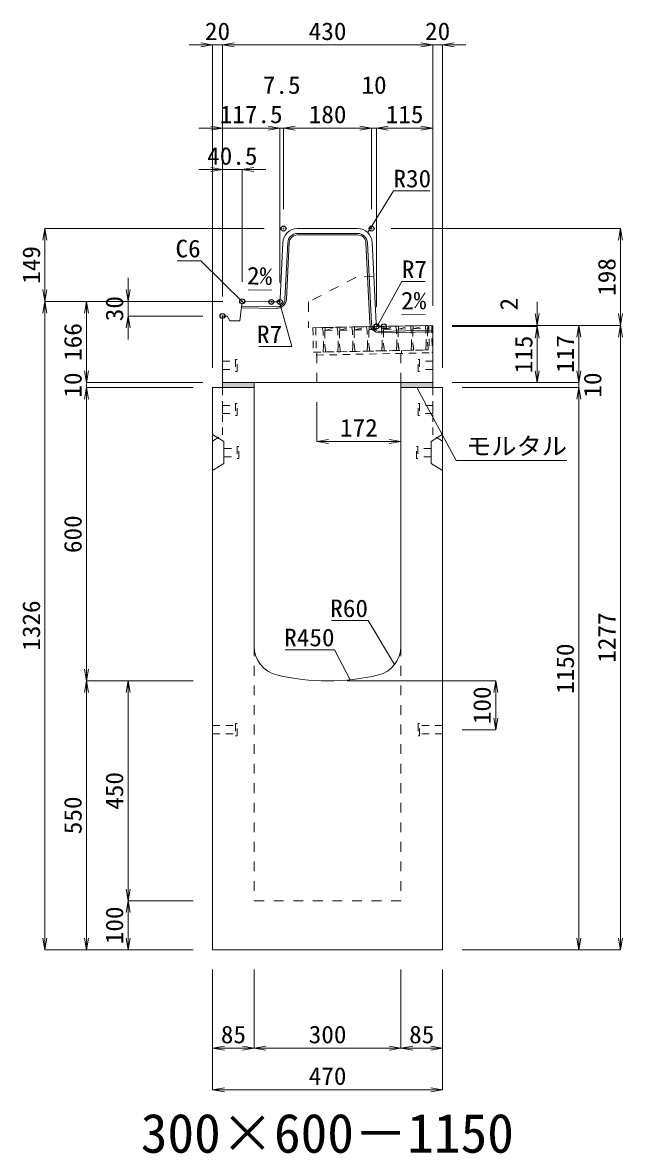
# Model space of a CAD drawing. Units: millimetres at full size. Extents: x -22536 to 51867, y -19720 to 38340.
# Drawn here: x 9276 to 10503, y -15286 to -12974 of the extents above; entities that cross this region are included whole.
import ezdxf
from ezdxf.enums import TextEntityAlignment as Align

# ---------------------------------------------------------------- set-up
doc = ezdxf.new("R2010")
doc.units = ezdxf.units.MM
doc.header["$LTSCALE"] = 20
doc.header["$PDMODE"] = 32
doc.header["$PDSIZE"] = 10
doc.linetypes.add('USER1', pattern=[2, 1, -1])
doc.linetypes.add('USER2', pattern=[1.35, 0.75, -0.6])
for name, color, linetype, lineweight in [('インサート', 3, 'USER2', 9), ('グレーチング', 7, 'USER2', 5), ('モルタル', 7, 'Continuous', 9), ('受枠', 3, 'USER2', 9), ('寸法線', 7, 'Continuous', 13), ('引出線', 4, 'Continuous', 13), ('本体', 2, 'Continuous', 13), ('目地', 132, 'Continuous', 5)]:
    doc.layers.add(name, color=color, linetype=linetype, lineweight=lineweight)
doc.layers.add('作業エリア', color=11, linetype='Continuous')
doc.layers.add('文字', color=7, linetype='Continuous')
doc.styles.add('ＭＳ 明朝', font='')
doc.styles.get('ＭＳ 明朝').set_extended_font_data('MS Mincho')

# ---------------------------------------------------------------- blocks, each defined once
blk = doc.blocks.new('open_arrow')
at = {"color": 0, "linetype": 'Continuous', "lineweight": -2}
blk.add_lwpolyline([(7.5, 1.25), (0, 0), (7.5, -1.25)], dxfattribs=at)

msp = doc.modelspace()

# ---------------------------------------------------------------- hatches: boundary and pattern name
at = {"layer": 'モルタル'}
for points in [[(9750, -13720), (9750, -13710), (9685, -13710), (9685, -13720)], [(10115, -13720), (10115, -13710), (10050, -13710), (10050, -13720)]]:
    msp.add_hatch(color=256, dxfattribs=at).paths.add_polyline_path(points)

# ---------------------------------------------------------------- linework, layer by layer
at = {"layer": 'インサート'}
for p, q in [((9685, -13666.5), (9712, -13666.5)), ((9685, -13666.5), (9685, -13683.5)), ((9715, -13662.5), (9712, -13662.5)), ((9712, -13662.5), (9712, -13687.5)), ((9715, -13687.5), (9715, -13662.5)), ((10085, -13662.5), (10088, -13662.5)), ((10085, -13687.5), (10085, -13662.5)), ((10088, -13662.5), (10088, -13687.5)), ((10115, -13666.5), (10088, -13666.5)), ((10115, -13666.5), (10115, -13683.5)), ((9685, -13683.5), (9712, -13683.5)), ((9712, -13687.5), (9715, -13687.5)), ((10088, -13687.5), (10085, -13687.5)), ((10115, -13683.5), (10088, -13683.5)), ((9685, -13756.5), (9712, -13756.5)), ((9685, -13756.5), (9685, -13773.5)), ((9715, -13752.5), (9712, -13752.5)), ((9712, -13752.5), (9712, -13777.5)), ((9715, -13777.5), (9715, -13752.5)), ((10085, -13752.5), (10088, -13752.5)), ((10085, -13777.5), (10085, -13752.5)), ((10088, -13752.5), (10088, -13777.5)), ((10115, -13756.5), (10088, -13756.5)), ((10115, -13756.5), (10115, -13773.5)), ((9685, -13773.5), (9712, -13773.5)), ((9712, -13777.5), (9715, -13777.5)), ((10088, -13777.5), (10085, -13777.5)), ((10115, -13773.5), (10088, -13773.5)), ((9688.2, -13844.5), (9715.2, -13844.5)), ((9688.2, -13844.5), (9688.2, -13861.5)), ((9718.2, -13840.5), (9715.2, -13840.5)), ((9715.2, -13840.5), (9715.2, -13865.5)), ((9718.2, -13865.5), (9718.2, -13840.5)), ((10081.8, -13840.5), (10084.8, -13840.5)), ((10081.8, -13865.5), (10081.8, -13840.5)), ((10084.8, -13840.5), (10084.8, -13865.5)), ((10111.8, -13844.5), (10084.8, -13844.5)), ((10111.8, -13844.5), (10111.8, -13861.5)), ((9688.2, -13861.5), (9715.2, -13861.5)), ((9715.2, -13865.5), (9718.2, -13865.5)), ((10084.8, -13865.5), (10081.8, -13865.5)), ((10111.8, -13861.5), (10084.8, -13861.5)), ((9665, -14411.5), (9712, -14411.5)), ((9665, -14411.5), (9665, -14428.5)), ((9665, -14428.5), (9712, -14428.5)), ((9715, -14407.5), (9712, -14407.5)), ((9712, -14407.5), (9712, -14432.5)), ((9715, -14432.5), (9715, -14407.5)), ((10088, -14407.5), (10085, -14407.5)), ((10085, -14407.5), (10085, -14432.5)), ((10088, -14432.5), (10088, -14407.5)), ((10135, -14411.5), (10088, -14411.5)), ((10135, -14428.5), (10088, -14428.5)), ((10135, -14428.5), (10135, -14411.5)), ((9712, -14432.5), (9715, -14432.5)), ((10085, -14432.5), (10088, -14432.5))]:
    msp.add_line(p, q, dxfattribs=at)
at = {"layer": 'グレーチング'}
for p, q in [((9889.92, -13597.5), (10104.88, -13593.2)), ((9895.04, -13603.4), (9919.92, -13596.9)), ((9925.04, -13602.8), (9949.91, -13596.3)), ((9955.03, -13602.2), (9979.91, -13595.7)), ((9985.03, -13601.6), (10009.9, -13595.1)), ((10015.02, -13601), (10039.89, -13594.5)), ((10045.01, -13600.4), (10069.89, -13593.9)), ((10075.01, -13599.8), (10099.88, -13593.3)), ((9895.04, -13603.4), (9920.04, -13602.9)), ((9925.04, -13602.8), (9950.03, -13602.3)), ((9955.03, -13602.2), (9980.03, -13601.7)), ((9985.03, -13601.6), (10010.02, -13601.1)), ((10015.02, -13601), (10040.01, -13600.5)), ((10045.01, -13600.4), (10070.01, -13599.9)), ((10075.01, -13599.8), (10100, -13599.3)), ((9890.92, -13647.49), (10105.88, -13643.19))]:
    msp.add_line(p, q, dxfattribs=at)
for points in [[(9889.92, -13597.5), (9894.92, -13597.4), (9895.04, -13603.4), (9894.06, -13604.42), (9894.78, -13640.41), (9895.8, -13641.39), (9895.92, -13647.39), (9890.92, -13647.49), (9890.8, -13641.49), (9891.78, -13640.47), (9891.06, -13604.48), (9890.04, -13603.5)], [(9919.92, -13596.9), (9924.92, -13596.8), (9925.04, -13602.8), (9924.06, -13603.82), (9924.78, -13639.81), (9925.8, -13640.79), (9925.92, -13646.79), (9920.92, -13646.89), (9920.8, -13640.89), (9921.78, -13639.87), (9921.06, -13603.88), (9920.04, -13602.9)], [(9949.91, -13596.3), (9954.91, -13596.2), (9955.03, -13602.2), (9954.05, -13603.22), (9954.77, -13639.21), (9955.79, -13640.19), (9955.91, -13646.19), (9950.91, -13646.29), (9950.79, -13640.29), (9951.77, -13639.27), (9951.05, -13603.28), (9950.03, -13602.3)], [(9979.91, -13595.7), (9984.91, -13595.6), (9985.03, -13601.6), (9984.05, -13602.62), (9984.77, -13638.61), (9985.79, -13639.59), (9985.91, -13645.59), (9980.91, -13645.69), (9980.79, -13639.69), (9981.77, -13638.67), (9981.05, -13602.68), (9980.03, -13601.7)], [(10009.9, -13595.1), (10014.9, -13595), (10015.02, -13601), (10014.04, -13602.02), (10014.76, -13638.01), (10015.78, -13638.99), (10015.9, -13644.99), (10010.9, -13645.09), (10010.78, -13639.09), (10011.76, -13638.07), (10011.04, -13602.08), (10010.02, -13601.1)], [(10039.89, -13594.5), (10044.89, -13594.4), (10045.01, -13600.4), (10044.03, -13601.42), (10044.75, -13637.41), (10045.77, -13638.39), (10045.89, -13644.39), (10040.89, -13644.49), (10040.77, -13638.49), (10041.75, -13637.47), (10041.03, -13601.48), (10040.01, -13600.5)], [(10069.89, -13593.9), (10074.89, -13593.8), (10075.01, -13599.8), (10074.03, -13600.82), (10074.75, -13636.81), (10075.77, -13637.79), (10075.89, -13643.79), (10070.89, -13643.89), (10070.77, -13637.89), (10071.75, -13636.87), (10071.03, -13600.88), (10070.01, -13599.9)], [(10099.88, -13593.3), (10104.88, -13593.2), (10105, -13599.2), (10104.02, -13600.22), (10104.74, -13636.21), (10105.76, -13637.19), (10105.88, -13643.19), (10100.88, -13643.29), (10100.76, -13637.29), (10101.74, -13636.27), (10101.02, -13600.28), (10100, -13599.3)]]:
    msp.add_lwpolyline(points, close=True, dxfattribs=at)
at = {"layer": 'モルタル'}
for points in [[(9685, -13710), (9750, -13710), (9750, -13720), (9685, -13720)], [(10050, -13710), (10115, -13710), (10115, -13720), (10050, -13720)]]:
    msp.add_lwpolyline(points, close=True, dxfattribs=at)
at = {"layer": '作業エリア'}
for p in [(9810, -13395), (9990, -13395), (9725.5, -13543.81), (9785, -13545), (9802.5, -13545), (9685, -13573.81), (10000, -13595), (10015, -13595)]:
    msp.add_point(p, dxfattribs=at)
at = {"layer": '受枠'}
for p, q in [((9869.93, -13597.9), (10112.88, -13593.04)), ((10106.88, -13593.16), (10107.88, -13643.15)), ((10112.88, -13593.04), (10114, -13649.03)), ((9869.93, -13597.9), (9870.93, -13647.89)), ((9875.93, -13597.78), (9877.05, -13653.77)), ((9870.93, -13647.89), (10107.88, -13643.15)), ((9877.05, -13653.77), (10114, -13649.03)), ((10050.89, -13644.29), (10051.01, -13650.29))]:
    msp.add_line(p, q, dxfattribs=at)
at = {"layer": '寸法線'}
for p, q in [((9733, -13019.42), (9617, -13019.42)), ((9665, -13680), (9665, -13019.42)), ((9685, -13019.42), (10115, -13019.42)), ((9685, -13533.81), (9685, -13019.42)), ((9685, -13533.81), (9685, -13019.42)), ((10067, -13019.42), (10183, -13019.42)), ((10115, -13553), (10115, -13019.42)), ((10115, -13553), (10115, -13019.42)), ((10135, -13680), (10135, -13019.42)), ((9637, -13189.42), (9802.5, -13189.42)), ((9685, -13533.81), (9685, -13189.42)), ((9754.5, -13189.42), (9858, -13189.42)), ((9802.5, -13505), (9802.5, -13189.42)), ((9802.5, -13505), (9802.5, -13189.42)), ((9810, -13355), (9810, -13189.42)), ((9810, -13189.42), (9990, -13189.42)), ((9810, -13355), (9810, -13189.42)), ((9942, -13189.42), (10048, -13189.42)), ((9990, -13355), (9990, -13189.42)), ((9990, -13355), (9990, -13189.42)), ((10000, -13555), (10000, -13189.42)), ((10000, -13189.42), (10115, -13189.42)), ((10000, -13555), (10000, -13189.42)), ((10115, -13553), (10115, -13189.42)), ((9637, -13274.42), (9773.5, -13274.42)), ((9685, -13533.81), (9685, -13274.42)), ((9725.5, -13503.81), (9725.5, -13274.42)), ((9322.06, -13395), (9322.06, -13543.81)), ((9770, -13395), (9322.06, -13395)), ((10030, -13395), (10498.78, -13395)), ((10498.78, -13395), (10498.78, -13593)), ((9492.06, -13495.81), (9492.06, -13621.81)), ((9685.5, -13543.81), (9322.06, -13543.81)), ((9322.06, -14870), (9322.06, -13543.81)), ((9685.5, -13543.81), (9322.06, -13543.81)), ((9407.06, -13543.81), (9407.06, -13710)), ((9685.5, -13543.81), (9407.06, -13543.81)), ((9685.5, -13543.81), (9492.06, -13543.81)), ((10328.78, -13545), (10328.78, -13643)), ((9645, -13573.81), (9492.06, -13573.81)), ((10155, -13593), (10328.78, -13593)), ((10155, -13593), (10413.78, -13593)), ((10155, -13593), (10498.78, -13593)), ((10155, -13593), (10498.78, -13593)), ((10155, -13595), (10328.78, -13595)), ((10155, -13595), (10328.78, -13595)), ((10328.78, -13595), (10328.78, -13710)), ((10413.78, -13593), (10413.78, -13710)), ((10498.78, -13593), (10498.78, -14870)), ((9407.06, -13662), (9407.06, -13768)), ((10413.78, -13662), (10413.78, -13768)), ((9645, -13710), (9407.06, -13710)), ((9645, -13710), (9407.06, -13710)), ((10155, -13710), (10328.78, -13710)), ((10155, -13710), (10413.78, -13710)), ((10155, -13710), (10413.78, -13710)), ((9625, -13720), (9407.06, -13720)), ((9407.06, -13720), (9407.06, -14320)), ((9625, -13720), (9407.06, -13720)), ((10175, -13720), (10413.78, -13720)), ((10175, -13720), (10413.78, -13720)), ((10413.78, -13720), (10413.78, -14870)), ((9878, -13750), (9878, -13830.23)), ((9878, -13830.23), (10050, -13830.23)), ((9625, -14320), (9407.06, -14320)), ((9407.06, -14870), (9407.06, -14320)), ((9625, -14320), (9407.06, -14320)), ((9492.06, -14320), (9492.06, -14770)), ((9625, -14320), (9492.06, -14320)), ((9940, -14320), (10243.78, -14320)), ((10243.78, -14320), (10243.78, -14420)), ((10175, -14420), (10243.78, -14420)), ((9625, -14770), (9492.06, -14770)), ((9492.06, -14770), (9492.06, -14870)), ((9625, -14770), (9492.06, -14770)), ((9625, -14870), (9322.06, -14870)), ((9625, -14870), (9407.06, -14870)), ((9625, -14870), (9492.06, -14870)), ((10175, -14870), (10413.78, -14870)), ((10175, -14870), (10498.78, -14870)), ((9665, -14910), (9665, -15071.16)), ((9665, -14910), (9665, -15156.16)), ((9750, -14910), (9750, -15071.16)), ((9750, -14910), (9750, -15071.16)), ((10050, -14910), (10050, -15071.16)), ((10050, -14910), (10050, -15071.16)), ((10135, -14910), (10135, -15071.16)), ((10135, -14910), (10135, -15156.16)), ((9665, -15071.16), (9750, -15071.16)), ((9750, -15071.16), (10050, -15071.16)), ((10050, -15071.16), (10135, -15071.16)), ((9665, -15156.16), (10135, -15156.16))]:
    msp.add_line(p, q, dxfattribs=at)
at = {"layer": '引出線'}
for points in [[(9982.14, -13403.26), (10034.6, -13317.93), (10109.27, -13317.93)], [(9728.13, -13546.85), (9640.5, -13461.04), (9592.16, -13461.04)], [(10001.83, -13593.07), (10051.86, -13503.47), (10099.79, -13503.47)], [(9786.1, -13520.96), (9737.36, -13519.98), (9786.11, -13520.96)], [(9800.67, -13543.07), (9827.18, -13636.44), (9759.25, -13636.44)], [(10050.86, -13571.41), (10099.57, -13570.44), (10050.83, -13571.41)], [(10082.5, -13720), (10163.13, -13869.03), (10389.05, -13869.03)], [(10037.07, -14286.68), (9982.66, -14196.79), (9907.98, -14196.79)], [(9946.44, -14317.6), (9914.22, -14256.45), (9813.21, -14256.45)]]:
    msp.add_lwpolyline(points, dxfattribs=at)
at = {"layer": '本体'}
for p, q in [((9838.54, -13395), (9961.46, -13395)), ((9802.83, -13538.35), (9808.57, -13423.5)), ((9999.67, -13588.35), (9991.43, -13423.5)), ((9724.76, -13549.76), (9720.5, -13583.81)), ((9724.76, -13549.76), (9731.5, -13543.93)), ((9731.5, -13543.93), (9785, -13545)), ((9785, -13545), (9795.84, -13545)), ((9685, -13710), (9685, -13573.81)), ((9695, -13573.81), (9685, -13573.81)), ((9700, -13583.81), (9695, -13573.81)), ((9720.5, -13583.81), (9700, -13583.81)), ((10015, -13595), (10006.66, -13595)), ((10115, -13593), (10015, -13595)), ((10115, -13710), (10115, -13593)), ((9685, -13710), (10115, -13710)), ((9665, -13720), (9665, -14870)), ((9665, -13720), (9750, -13720)), ((9750, -13720), (9750, -14249.47)), ((10050, -13720), (10135, -13720)), ((10050, -13720), (10050, -14249.47)), ((10135, -13720), (10135, -14870)), ((9665, -14870), (10135, -14870))]:
    msp.add_line(p, q, dxfattribs=at)
at = {"layer": '本体', "linetype": 'USER1'}
for p, q in [((9958, -13495), (9861, -13545)), ((9994.85, -13492), (9958, -13495)), ((9861, -13545), (9861, -13598.08)), ((10015, -13595), (9861, -13598.08)), ((9878, -13710), (9878, -13647.75)), ((10050, -13710), (10050, -13644.31))]:
    msp.add_line(p, q, dxfattribs=at)
at = {"layer": '本体', "linetype": 'USER2', "lineweight": 9}
for p, q in [((9685, -13817), (9685, -13720)), ((10115, -13817), (10115, -13720)), ((9665, -13829.5), (9685, -13817)), ((10135, -13829.5), (10115, -13817))]:
    msp.add_line(p, q, dxfattribs=at)
at = {"layer": '本体', "lineweight": 9}
for p, q in [((9665, -13816), (9688.2, -13830.5)), ((10134.58, -13816.26), (10111.8, -13830.5)), ((9688.2, -13830.5), (9688.2, -13875.5)), ((10111.8, -13830.5), (10111.8, -13875.5)), ((9688.2, -13875.5), (9665, -13890)), ((10111.8, -13875.5), (10135, -13890))]:
    msp.add_line(p, q, dxfattribs=at)
at = {"layer": '本体', "linetype": 'USER1', "lineweight": 15}
for p, q in [((9750, -14249.47), (9750, -14770)), ((10050, -14249.47), (10050, -14770)), ((9750, -14770), (10050, -14770))]:
    msp.add_line(p, q, dxfattribs=at)
at = {"layer": '本体'}
for centre, radius, start, end in [((9838.54, -13425), 30, 90, 177.13759), ((9961.46, -13425), 30, 2.86241, 90), ((9795.84, -13538), 7, 270, 357.13759), ((10006.66, -13588), 7, 182.86241, 270), ((9810, -14249.47), 60, 180, 256.65764), ((9990, -14249.47), 60, 283.34236, 0), ((9900, -13870), 450, 256.65764, 283.34236)]:
    msp.add_arc(centre, radius, start, end, dxfattribs=at)
at = {"layer": '目地'}
for p, q in [((9838.54, -13405), (9961.46, -13405)), ((9838.54, -13408), (9961.46, -13408)), ((9812.81, -13539.06), (9818.56, -13424)), ((9815.81, -13539.21), (9821.56, -13424.15)), ((9978.44, -13424.15), (9986.69, -13589.16)), ((9981.44, -13424), (9989.69, -13589.01)), ((9723.88, -13556.78), (9795.43, -13558.21)), ((9724.25, -13553.79), (9795.49, -13555.21)), ((10007.01, -13605.16), (10115, -13603)), ((10007.07, -13608.16), (10115, -13606))]:
    msp.add_line(p, q, dxfattribs=at)
for centre, radius, start, end in [((9838.54, -13425), 20, 90, 177.13759), ((9838.54, -13425), 17, 90, 177.13759), ((9961.46, -13425), 20, 2.86241, 90), ((9961.46, -13425), 17, 2.86241, 90), ((9795.83, -13538.22), 20, 268.85424, 357.13759), ((9795.83, -13538.22), 17, 268.85424, 357.13759), ((10006.67, -13588.17), 20, 182.86241, 271.14576), ((10006.67, -13588.17), 17, 182.86241, 271.14576)]:
    msp.add_arc(centre, radius, start, end, dxfattribs=at)

# ---------------------------------------------------------------- block references
at = {"layer": '寸法線', "xscale": 3.2, "yscale": 3.2}
for p, rotation in [((9665, -13019.42), 180), ((10115, -13019.42), 180), ((10115, -13019.42), 180), ((9685, -13189.42), 180), ((9802.5, -13189.42), 180), ((9802.5, -13189.42), 180), ((9990, -13189.42), 180), ((9990, -13189.42), 180), ((10115, -13189.42), 180), ((9685, -13274.42), 180), ((9322.06, -13395), 270), ((10498.78, -13395), 270), ((9322.06, -13543.81), 90), ((9492.06, -13543.81), 90), ((9322.06, -13543.81), 270), ((9407.06, -13543.81), 270), ((9492.06, -13573.81), 270), ((10328.78, -13593), 90), ((10498.78, -13593), 90), ((10328.78, -13595), 270), ((10328.78, -13595), 270), ((10413.78, -13593), 270), ((10498.78, -13593), 270), ((9407.06, -13710), 90), ((9407.06, -13710), 90), ((10328.78, -13710), 90), ((10413.78, -13710), 90), ((10413.78, -13710), 90), ((9407.06, -13720), 270), ((9407.06, -13720), 270), ((10413.78, -13720), 270), ((10413.78, -13720), 270), ((10050, -13830.23), 180), ((9407.06, -14320), 90), ((9407.06, -14320), 270), ((9492.06, -14320), 270), ((10243.78, -14320), 270), ((10243.78, -14420), 90), ((9492.06, -14770), 90), ((9492.06, -14770), 270), ((9322.06, -14870), 90), ((9407.06, -14870), 90), ((9492.06, -14870), 90), ((10413.78, -14870), 90), ((10498.78, -14870), 90), ((9750, -15071.16), 180), ((10050, -15071.16), 180), ((10135, -15071.16), 180), ((10135, -15156.16), 180)]:
    msp.add_blockref('open_arrow', p, dxfattribs=dict(at, rotation=rotation))
for p in [(9685, -13019.42), (9685, -13019.42), (10135, -13019.42), (9810, -13189.42), (9810, -13189.42), (10000, -13189.42), (10000, -13189.42), (9725.5, -13274.42), (9878, -13830.23), (9665, -15071.16), (9750, -15071.16), (10050, -15071.16), (9665, -15156.16)]:
    msp.add_blockref('open_arrow', p, dxfattribs=at)
at = {"layer": '引出線', "xscale": 0.0533, "yscale": 0.0533}
for p, rotation in [((9982.14, -13403.26), 58.4), ((9786.1, -13520.96), 178.9), ((9728.13, -13546.85), 135.6), ((9800.67, -13543.07), 285.9), ((10050.86, -13571.41), 1.1), ((10001.83, -13593.07), 60.8), ((10082.5, -13720), 298.4), ((10037.07, -14286.68), 121.2), ((9946.44, -14317.6), 117.8)]:
    msp.add_blockref('open_arrow', p, dxfattribs=dict(at, rotation=rotation))

# ---------------------------------------------------------------- texts
at = {"layer": '寸法線', "style": 'ＭＳ 明朝', "width": 1.05}
for s, p in [('20', (9675, -12991.42)), ('430', (9900, -12991.42)), ('20', (10125, -12991.42)), ('7.5', (9806.25, -13101.42)), ('10', (9995, -13101.42)), ('117.5', (9743.75, -13161.42)), ('180', (9900, -13161.42)), ('115', (10057.5, -13161.42)), ('40.5', (9705.25, -13246.42)), ('172', (9964, -13802.23)), ('85', (9707.5, -15043.16)), ('300', (9900, -15043.16)), ('85', (10092.5, -15043.16)), ('470', (9900, -15128.16))]:
    msp.add_text(s, height=36.03, dxfattribs=at).set_placement(p, align=Align.MIDDLE_CENTER)
for s, p in [('149', (9294.06, -13469.41)), ('198', (10470.78, -13494)), ('30', (9464.06, -13558.81)), ('2', (10270.78, -13549.66)), ('166', (9379.06, -13626.91)), ('115', (10300.78, -13652.5)), ('117', (10385.78, -13651.5)), ('10', (9379.06, -13715)), ('10', (10441.78, -13715)), ('600', (9379.06, -14020)), ('1326', (9294.06, -14206.91)), ('1277', (10470.78, -14231.5)), ('1150', (10385.78, -14295)), ('100', (10215.78, -14370)), ('450', (9464.06, -14545)), ('550', (9379.06, -14595)), ('100', (9464.06, -14820))]:
    msp.add_text(s, height=36.03, rotation=90, dxfattribs=at).set_placement(p, align=Align.MIDDLE_CENTER)
at = {"layer": '引出線', "style": 'ＭＳ 明朝', "width": 1.05}
for s, p in [('R30', (10034.6, -13274.73)), ('R7', (10051.86, -13460.27)), ('モルタル', (10183.13, -13821.92))]:
    msp.add_text(s, height=36.03, dxfattribs=at).set_placement(p, align=Align.TOP_LEFT)
for s, p in [('C6', (9640.5, -13417.84)), ('R7', (9807.18, -13593.24)), ('R60', (9982.66, -14153.59)), ('R450', (9914.22, -14213.25))]:
    msp.add_text(s, height=36.03, dxfattribs=at).set_placement(p, align=Align.TOP_RIGHT)
msp.add_text('2%', height=36.03, rotation=358.854, dxfattribs=at).set_placement((9787.05, -13474.06), align=Align.TOP_RIGHT)
msp.add_text('2%', height=36.03, rotation=1.146, dxfattribs=at).set_placement((10049.89, -13524.52), align=Align.TOP_LEFT)
at = {"layer": '文字', "style": 'ＭＳ 明朝'}
msp.add_text('300×600－1150', height=80.06, dxfattribs=at).set_placement((9899.52, -15244.97), align=Align.MIDDLE_CENTER)

doc.saveas('drawing.dxf')
